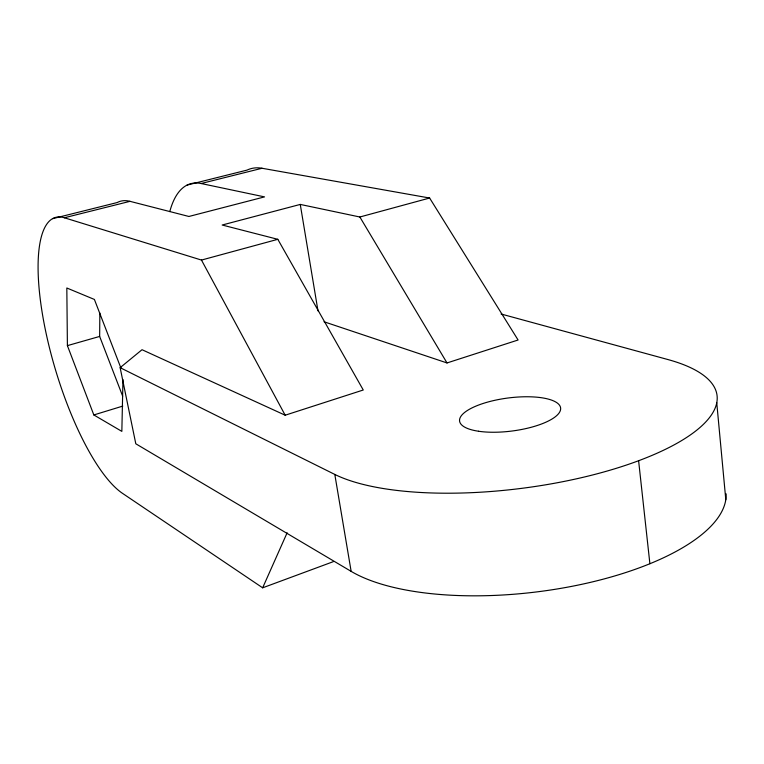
<?xml version="1.0" encoding="UTF-8"?>
<svg xmlns="http://www.w3.org/2000/svg" width="764" height="764" viewBox="0 0 764 764"><rect width="100%" height="100%" fill="white"/><g stroke="black" fill="none" stroke-linecap="round" stroke-linejoin="round"><path stroke-width="1.15" d="M122.689 396.21L99.654 336.437L99.845 313.001M122.966 379.584L121.848 431.383L93.829 414.947L67.404 345.634L66.821 287.99L94.402 299.45L120.951 368.152M169.789 211.599A140.786 52.659 73.6 0 1 201.133 183.522L264.535 196.892L188.909 216.47L130.004 201.333L64.367 217.769A146.077 43.567 73.3 0 0 45.773 331.757A146.077 43.567 73.3 0 0 122.335 493.238L262.654 587.812L287.13 532.794M726.144 493.85A201.39 77.021 -6.9 0 1 577.699 585.167A201.39 77.021 -6.9 0 1 351.144 571.367L135.801 443.779L120.139 367.665L142.028 349.711L285.182 415.215L363.263 390.003L277.809 239.313L222.171 225.017L300.262 204.427L359.863 217.005L429.626 198.029L518.087 339.999L447.016 362.948L324.06 321.778M262.654 587.812L333.19 561.702M93.829 414.947L122.765 406.095M67.404 345.634L99.654 336.437M64.367 217.769L201.476 260.066L277.809 239.313M52.64 218.676L117.159 202.555A143.537 48.027 73.5 0 1 130.004 201.333M187.113 185.079L247.078 170.095A138.427 56.45 73.8 0 1 262.052 168.261L429.626 198.029M201.133 183.522L262.052 168.261M501.089 314.004L667.917 359.548A205.077 67.366 -7.3 0 1 629.297 464.063A205.077 67.366 -7.3 0 1 334.804 474.434L120.139 367.665M359.863 217.005L447.016 362.948M201.476 260.066L285.182 415.215M334.804 474.434L351.144 571.367M300.262 204.427L317.996 310.91M638.609 460.721L649.887 563.717M716.737 402.618L725.8 499.656M478.493 431.24A50.93 16.627 -7.4 0 0 560.06 411.28A50.93 16.627 -7.4 0 0 491.691 401.033A50.93 16.627 -7.4 0 0 478.493 431.24"/></g></svg>
